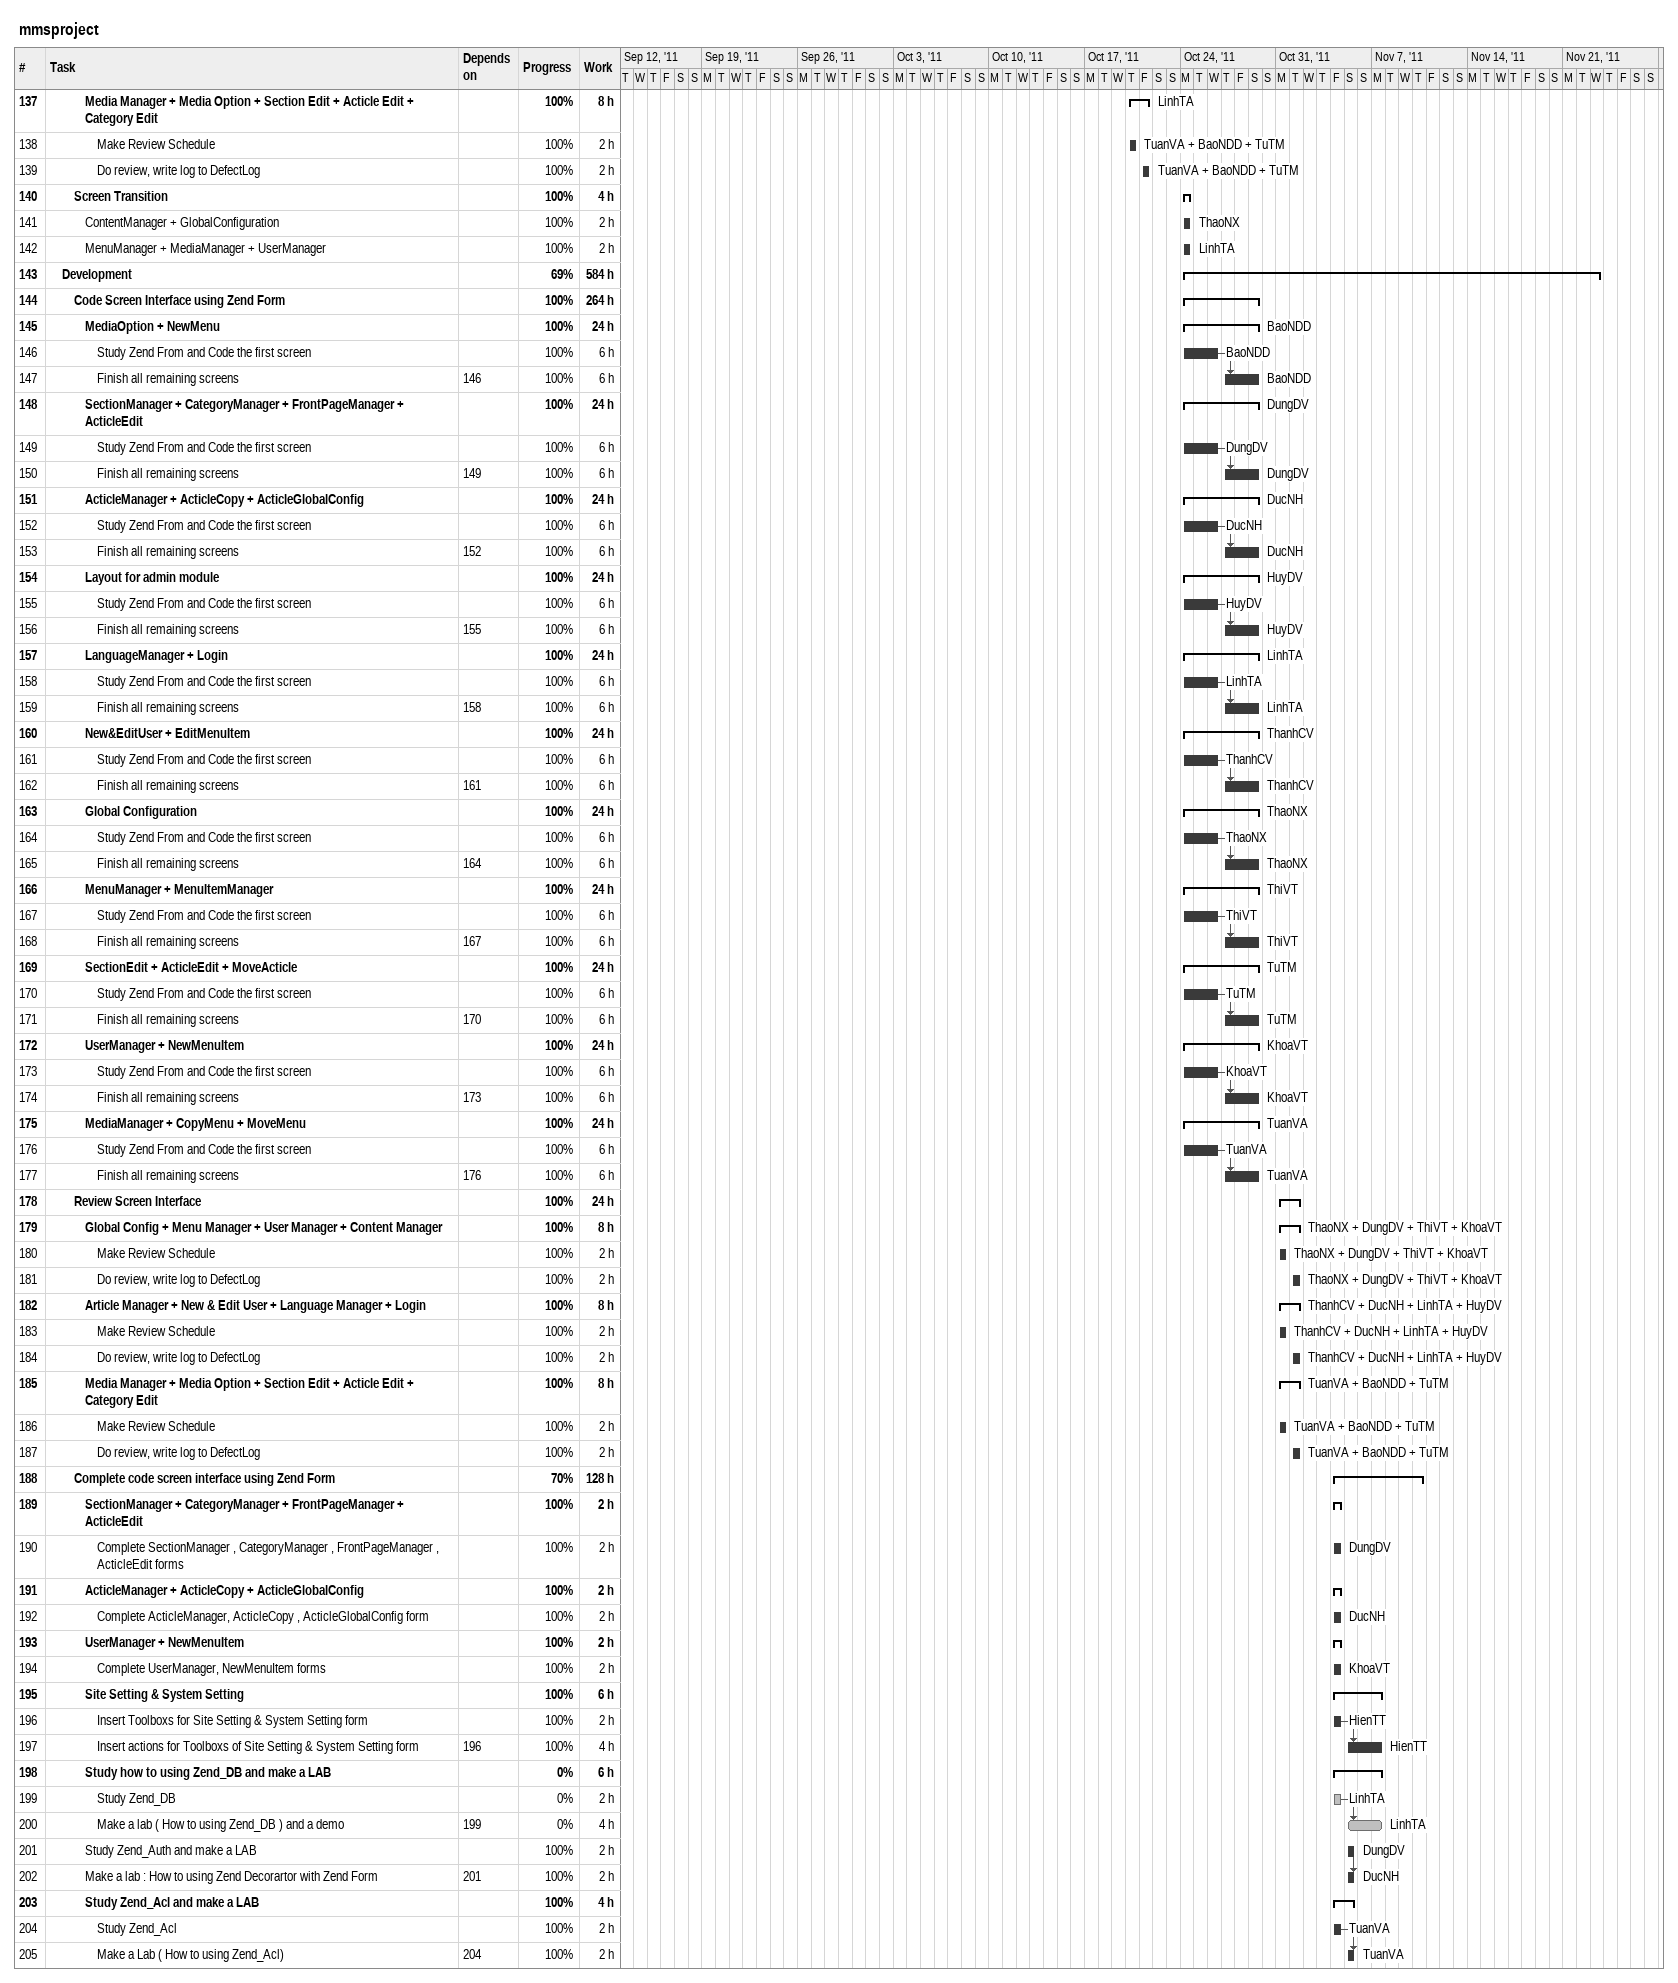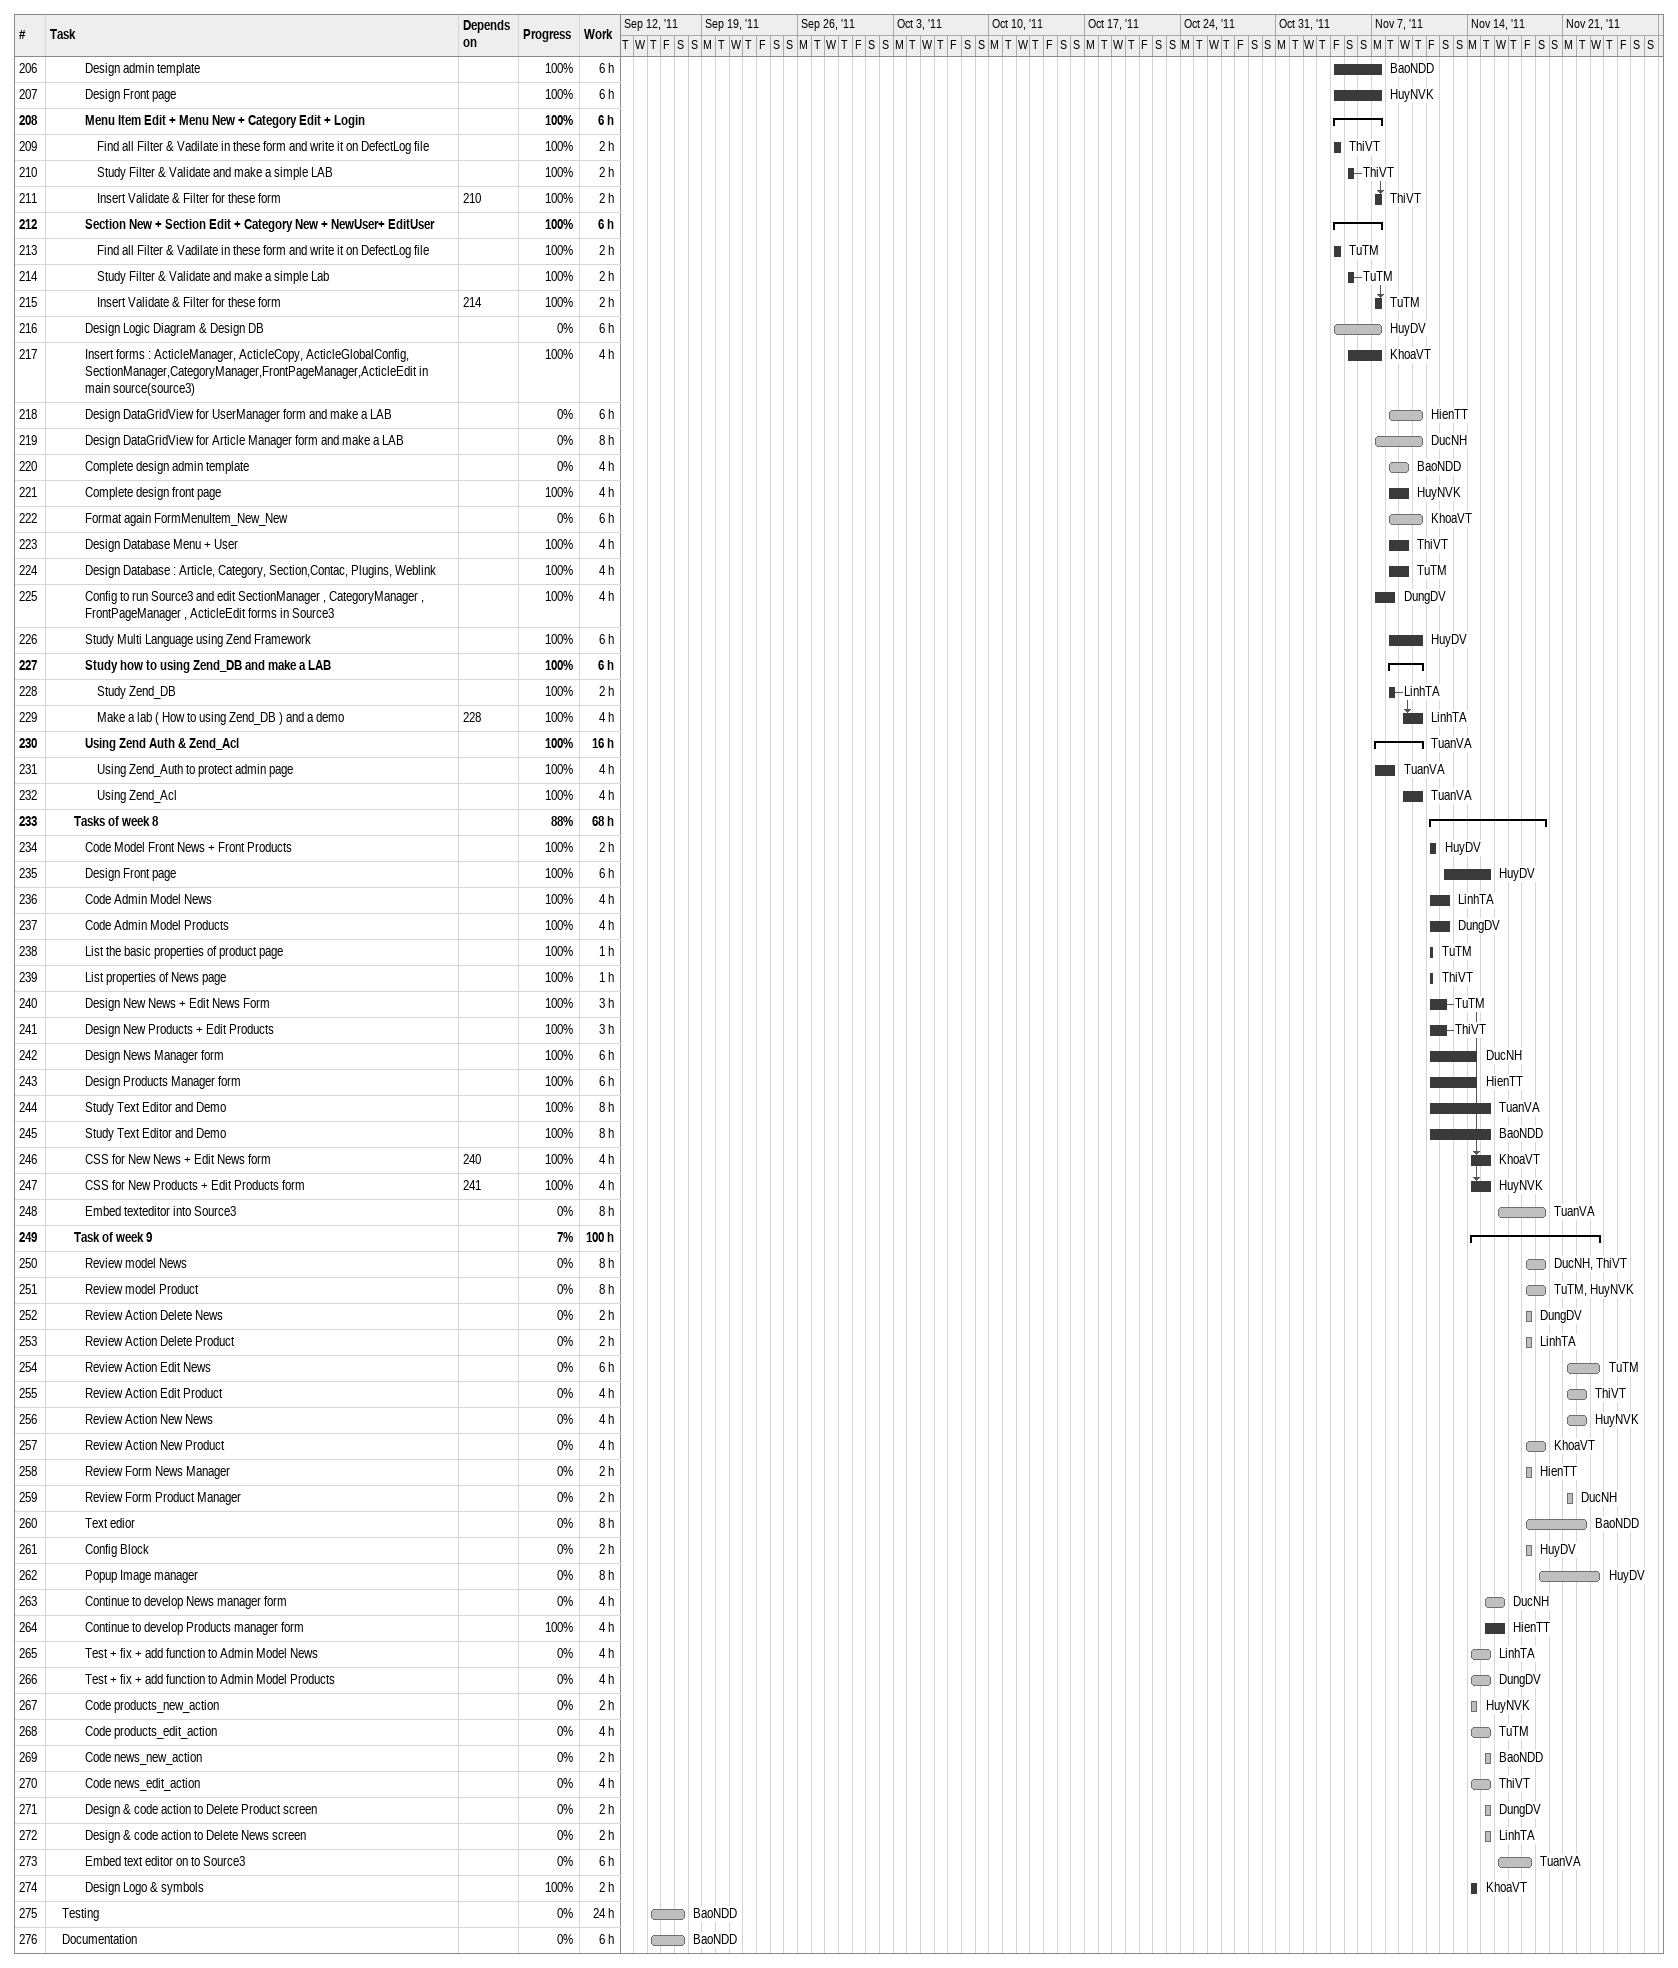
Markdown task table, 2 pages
mmsproject

| ID | Level | Task | Start | Finish | Predecessors | Resources | % complete | Work (h) |
|---|---|---|---|---|---|---|---|---|
| 137 | 4 | **Media Manager + Media Option + Section Edit + Acticle Edit + Category Edit** | 2011-10-20 | 2011-10-21 |  | LinhTA | 100 | 8 |
| 138 | 5 | Make Review Schedule | 2011-10-20 | 2011-10-20 |  | TuanVA + BaoNDD + TuTM | 100 | 2 |
| 139 | 5 | Do review, write log to DefectLog | 2011-10-21 | 2011-10-21 |  | TuanVA + BaoNDD + TuTM | 100 | 2 |
| 140 | 3 | **Screen Transition** | 2011-10-24 | 2011-10-24 |  |  | 100 | 4 |
| 141 | 4 | ContentManager + GlobalConfiguration | 2011-10-24 | 2011-10-24 |  | ThaoNX | 100 | 2 |
| 142 | 4 | MenuManager + MediaManager + UserManager | 2011-10-24 | 2011-10-24 |  | LinhTA | 100 | 2 |
| 143 | 2 | **Development** | 2011-10-24 | 2011-11-23 |  |  | 69 | 584 |
| 144 | 3 | **Code Screen Interface using Zend Form** | 2011-10-24 | 2011-10-29 |  |  | 100 | 264 |
| 145 | 4 | **MediaOption + NewMenu** | 2011-10-24 | 2011-10-29 |  | BaoNDD | 100 | 24 |
| 146 | 5 | Study Zend From and Code the first screen | 2011-10-24 | 2011-10-26 |  | BaoNDD | 100 | 6 |
| 147 | 5 | Finish all remaining screens | 2011-10-27 | 2011-10-29 | 146 | BaoNDD | 100 | 6 |
| 148 | 4 | **SectionManager + CategoryManager + FrontPageManager + ActicleEdit** | 2011-10-24 | 2011-10-29 |  | DungDV | 100 | 24 |
| 149 | 5 | Study Zend From and Code the first screen | 2011-10-24 | 2011-10-26 |  | DungDV | 100 | 6 |
| 150 | 5 | Finish all remaining screens | 2011-10-27 | 2011-10-29 | 149 | DungDV | 100 | 6 |
| 151 | 4 | **ActicleManager + ActicleCopy + ActicleGlobalConfig** | 2011-10-24 | 2011-10-29 |  | DucNH | 100 | 24 |
| 152 | 5 | Study Zend From and Code the first screen | 2011-10-24 | 2011-10-26 |  | DucNH | 100 | 6 |
| 153 | 5 | Finish all remaining screens | 2011-10-27 | 2011-10-29 | 152 | DucNH | 100 | 6 |
| 154 | 4 | **Layout for admin module** | 2011-10-24 | 2011-10-29 |  | HuyDV | 100 | 24 |
| 155 | 5 | Study Zend From and Code the first screen | 2011-10-24 | 2011-10-26 |  | HuyDV | 100 | 6 |
| 156 | 5 | Finish all remaining screens | 2011-10-27 | 2011-10-29 | 155 | HuyDV | 100 | 6 |
| 157 | 4 | **LanguageManager + Login** | 2011-10-24 | 2011-10-29 |  | LinhTA | 100 | 24 |
| 158 | 5 | Study Zend From and Code the first screen | 2011-10-24 | 2011-10-26 |  | LinhTA | 100 | 6 |
| 159 | 5 | Finish all remaining screens | 2011-10-27 | 2011-10-29 | 158 | LinhTA | 100 | 6 |
| 160 | 4 | **New&EditUser + EditMenuItem** | 2011-10-24 | 2011-10-29 |  | ThanhCV | 100 | 24 |
| 161 | 5 | Study Zend From and Code the first screen | 2011-10-24 | 2011-10-26 |  | ThanhCV | 100 | 6 |
| 162 | 5 | Finish all remaining screens | 2011-10-27 | 2011-10-29 | 161 | ThanhCV | 100 | 6 |
| 163 | 4 | **Global Configuration** | 2011-10-24 | 2011-10-29 |  | ThaoNX | 100 | 24 |
| 164 | 5 | Study Zend From and Code the first screen | 2011-10-24 | 2011-10-26 |  | ThaoNX | 100 | 6 |
| 165 | 5 | Finish all remaining screens | 2011-10-27 | 2011-10-29 | 164 | ThaoNX | 100 | 6 |
| 166 | 4 | **MenuManager + MenuItemManager** | 2011-10-24 | 2011-10-29 |  | ThiVT | 100 | 24 |
| 167 | 5 | Study Zend From and Code the first screen | 2011-10-24 | 2011-10-26 |  | ThiVT | 100 | 6 |
| 168 | 5 | Finish all remaining screens | 2011-10-27 | 2011-10-29 | 167 | ThiVT | 100 | 6 |
| 169 | 4 | **SectionEdit + ActicleEdit + MoveActicle** | 2011-10-24 | 2011-10-29 |  | TuTM | 100 | 24 |
| 170 | 5 | Study Zend From and Code the first screen | 2011-10-24 | 2011-10-26 |  | TuTM | 100 | 6 |
| 171 | 5 | Finish all remaining screens | 2011-10-27 | 2011-10-29 | 170 | TuTM | 100 | 6 |
| 172 | 4 | **UserManager + NewMenuItem** | 2011-10-24 | 2011-10-29 |  | KhoaVT | 100 | 24 |
| 173 | 5 | Study Zend From and Code the first screen | 2011-10-24 | 2011-10-26 |  | KhoaVT | 100 | 6 |
| 174 | 5 | Finish all remaining screens | 2011-10-27 | 2011-10-29 | 173 | KhoaVT | 100 | 6 |
| 175 | 4 | **MediaManager + CopyMenu + MoveMenu** | 2011-10-24 | 2011-10-29 |  | TuanVA | 100 | 24 |
| 176 | 5 | Study Zend From and Code the first screen | 2011-10-24 | 2011-10-26 |  | TuanVA | 100 | 6 |
| 177 | 5 | Finish all remaining screens | 2011-10-27 | 2011-10-29 | 176 | TuanVA | 100 | 6 |
| 178 | 3 | **Review Screen Interface** | 2011-10-31 | 2011-11-01 |  |  | 100 | 24 |
| 179 | 4 | **Global Config + Menu Manager + User Manager + Content Manager** | 2011-10-31 | 2011-11-01 |  | ThaoNX + DungDV + ThiVT + KhoaVT | 100 | 8 |
| 180 | 5 | Make Review Schedule | 2011-10-31 | 2011-10-31 |  | ThaoNX + DungDV + ThiVT + KhoaVT | 100 | 2 |
| 181 | 5 | Do review, write log to DefectLog | 2011-11-01 | 2011-11-01 |  | ThaoNX + DungDV + ThiVT + KhoaVT | 100 | 2 |
| 182 | 4 | **Article Manager + New & Edit User + Language Manager + Login** | 2011-10-31 | 2011-11-01 |  | ThanhCV + DucNH + LinhTA + HuyDV | 100 | 8 |
| 183 | 5 | Make Review Schedule | 2011-10-31 | 2011-10-31 |  | ThanhCV + DucNH + LinhTA + HuyDV | 100 | 2 |
| 184 | 5 | Do review, write log to DefectLog | 2011-11-01 | 2011-11-01 |  | ThanhCV + DucNH + LinhTA + HuyDV | 100 | 2 |
| 185 | 4 | **Media Manager + Media Option + Section Edit + Acticle Edit + Category Edit** | 2011-10-31 | 2011-11-01 |  | TuanVA + BaoNDD + TuTM | 100 | 8 |
| 186 | 5 | Make Review Schedule | 2011-10-31 | 2011-10-31 |  | TuanVA + BaoNDD + TuTM | 100 | 2 |
| 187 | 5 | Do review, write log to DefectLog | 2011-11-01 | 2011-11-01 |  | TuanVA + BaoNDD + TuTM | 100 | 2 |
| 188 | 3 | **Complete code screen interface using Zend Form** | 2011-11-04 | 2011-11-10 |  |  | 70 | 128 |
| 189 | 4 | **SectionManager + CategoryManager + FrontPageManager + ActicleEdit** | 2011-11-04 | 2011-11-04 |  |  | 100 | 2 |
| 190 | 5 | Complete SectionManager , CategoryManager , FrontPageManager , ActicleEdit forms | 2011-11-04 | 2011-11-04 |  | DungDV | 100 | 2 |
| 191 | 4 | **ActicleManager + ActicleCopy + ActicleGlobalConfig** | 2011-11-04 | 2011-11-04 |  |  | 100 | 2 |
| 192 | 5 | Complete ActicleManager, ActicleCopy , ActicleGlobalConfig form | 2011-11-04 | 2011-11-04 |  | DucNH | 100 | 2 |
| 193 | 4 | **UserManager + NewMenuItem** | 2011-11-04 | 2011-11-04 |  |  | 100 | 2 |
| 194 | 5 | Complete UserManager, NewMenuItem forms | 2011-11-04 | 2011-11-04 |  | KhoaVT | 100 | 2 |
| 195 | 4 | **Site Setting & System Setting** | 2011-11-04 | 2011-11-07 |  |  | 100 | 6 |
| 196 | 5 | Insert Toolboxs for Site Setting & System Setting form | 2011-11-04 | 2011-11-04 |  | HienTT | 100 | 2 |
| 197 | 5 | Insert actions for Toolboxs of Site Setting & System Setting form | 2011-11-05 | 2011-11-07 | 196 | HienTT | 100 | 4 |
| 198 | 4 | **Study how to using Zend_DB and make a LAB** | 2011-11-04 | 2011-11-07 |  |  | 0 | 6 |
| 199 | 5 | Study Zend_DB | 2011-11-04 | 2011-11-04 |  | LinhTA | 0 | 2 |
| 200 | 5 | Make a lab ( How to using Zend_DB ) and a demo | 2011-11-05 | 2011-11-07 | 199 | LinhTA | 0 | 4 |
| 201 | 4 | Study Zend_Auth and make a LAB | 2011-11-05 | 2011-11-05 |  | DungDV | 100 | 2 |
| 202 | 4 | Make a lab : How to using Zend Decorartor with Zend Form | 2011-11-05 | 2011-11-05 | 201 | DucNH | 100 | 2 |
| 203 | 4 | **Study Zend_Acl and make a LAB** | 2011-11-04 | 2011-11-05 |  |  | 100 | 4 |
| 204 | 5 | Study Zend_Acl | 2011-11-04 | 2011-11-04 |  | TuanVA | 100 | 2 |
| 205 | 5 | Make a Lab ( How to using Zend_Acl) | 2011-11-05 | 2011-11-05 | 204 | TuanVA | 100 | 2 |
| 206 | 4 | Design admin template | 2011-11-04 | 2011-11-07 |  | BaoNDD | 100 | 6 |
| 207 | 4 | Design Front page | 2011-11-04 | 2011-11-07 |  | HuyNVK | 100 | 6 |
| 208 | 4 | **Menu Item Edit + Menu New + Category Edit + Login** | 2011-11-04 | 2011-11-07 |  |  | 100 | 6 |
| 209 | 5 | Find all Filter & Vadilate in these form and write it on DefectLog file | 2011-11-04 | 2011-11-04 |  | ThiVT | 100 | 2 |
| 210 | 5 | Study Filter & Validate and make a simple LAB | 2011-11-05 | 2011-11-05 |  | ThiVT | 100 | 2 |
| 211 | 5 | Insert Validate & Filter for these form | 2011-11-07 | 2011-11-07 | 210 | ThiVT | 100 | 2 |
| 212 | 4 | **Section New + Section Edit + Category New + NewUser+ EditUser** | 2011-11-04 | 2011-11-07 |  |  | 100 | 6 |
| 213 | 5 | Find all Filter & Vadilate in these form and write it on DefectLog file | 2011-11-04 | 2011-11-04 |  | TuTM | 100 | 2 |
| 214 | 5 | Study Filter & Validate and make a simple Lab | 2011-11-05 | 2011-11-05 |  | TuTM | 100 | 2 |
| 215 | 5 | Insert Validate & Filter for these form | 2011-11-07 | 2011-11-07 | 214 | TuTM | 100 | 2 |
| 216 | 4 | Design Logic Diagram & Design DB | 2011-11-04 | 2011-11-07 |  | HuyDV | 0 | 6 |
| 217 | 4 | Insert forms : ActicleManager, ActicleCopy, ActicleGlobalConfig, SectionManager,CategoryManager,FrontPageManager,ActicleEdit in main source(source3) | 2011-11-05 | 2011-11-07 |  | KhoaVT | 100 | 4 |
| 218 | 4 | Design DataGridView for UserManager form and make a LAB | 2011-11-08 | 2011-11-10 |  | HienTT | 0 | 6 |
| 219 | 4 | Design DataGridView for Article Manager form and make a LAB | 2011-11-07 | 2011-11-10 |  | DucNH | 0 | 8 |
| 220 | 4 | Complete design admin template | 2011-11-08 | 2011-11-09 |  | BaoNDD | 0 | 4 |
| 221 | 4 | Complete design front page | 2011-11-08 | 2011-11-09 |  | HuyNVK | 100 | 4 |
| 222 | 4 | Format again FormMenuItem_New_New | 2011-11-08 | 2011-11-10 |  | KhoaVT | 0 | 6 |
| 223 | 4 | Design Database Menu + User | 2011-11-08 | 2011-11-09 |  | ThiVT | 100 | 4 |
| 224 | 4 | Design Database : Article, Category, Section,Contac, Plugins, Weblink | 2011-11-08 | 2011-11-09 |  | TuTM | 100 | 4 |
| 225 | 4 | Config to run Source3 and edit SectionManager , CategoryManager , FrontPageManager , ActicleEdit forms in Source3 | 2011-11-07 | 2011-11-08 |  | DungDV | 100 | 4 |
| 226 | 4 | Study Multi Language using Zend Framework | 2011-11-08 | 2011-11-10 |  | HuyDV | 100 | 6 |
| 227 | 4 | **Study how to using Zend_DB and make a LAB** | 2011-11-08 | 2011-11-10 |  |  | 100 | 6 |
| 228 | 5 | Study Zend_DB | 2011-11-08 | 2011-11-08 |  | LinhTA | 100 | 2 |
| 229 | 5 | Make a lab ( How to using Zend_DB ) and a demo | 2011-11-09 | 2011-11-10 | 228 | LinhTA | 100 | 4 |
| 230 | 4 | **Using Zend Auth & Zend_Acl** | 2011-11-07 | 2011-11-10 |  | TuanVA | 100 | 16 |
| 231 | 5 | Using Zend_Auth to protect admin page | 2011-11-07 | 2011-11-08 |  | TuanVA | 100 | 4 |
| 232 | 5 | Using Zend_Acl | 2011-11-09 | 2011-11-10 |  | TuanVA | 100 | 4 |
| 233 | 3 | **Tasks of week 8** | 2011-11-11 | 2011-11-19 |  |  | 88 | 68 |
| 234 | 4 | Code Model Front News + Front Products | 2011-11-11 | 2011-11-11 |  | HuyDV | 100 | 2 |
| 235 | 4 | Design Front page | 2011-11-12 | 2011-11-15 |  | HuyDV | 100 | 6 |
| 236 | 4 | Code Admin Model News | 2011-11-11 | 2011-11-12 |  | LinhTA | 100 | 4 |
| 237 | 4 | Code Admin Model Products | 2011-11-11 | 2011-11-12 |  | DungDV | 100 | 4 |
| 238 | 4 | List the basic properties of product page | 2011-11-11 | 2011-11-11 |  | TuTM | 100 | 1 |
| 239 | 4 | List properties of News page | 2011-11-11 | 2011-11-11 |  | ThiVT | 100 | 1 |
| 240 | 4 | Design New News + Edit News Form | 2011-11-11 | 2011-11-12 |  | TuTM | 100 | 3 |
| 241 | 4 | Design New Products + Edit Products | 2011-11-11 | 2011-11-12 |  | ThiVT | 100 | 3 |
| 242 | 4 | Design News Manager form | 2011-11-11 | 2011-11-14 |  | DucNH | 100 | 6 |
| 243 | 4 | Design Products Manager form | 2011-11-11 | 2011-11-14 |  | HienTT | 100 | 6 |
| 244 | 4 | Study Text Editor and Demo | 2011-11-11 | 2011-11-15 |  | TuanVA | 100 | 8 |
| 245 | 4 | Study Text Editor and Demo | 2011-11-11 | 2011-11-15 |  | BaoNDD | 100 | 8 |
| 246 | 4 | CSS for New News + Edit News form | 2011-11-14 | 2011-11-15 | 240 | KhoaVT | 100 | 4 |
| 247 | 4 | CSS for New Products + Edit Products form | 2011-11-14 | 2011-11-15 | 241 | HuyNVK | 100 | 4 |
| 248 | 4 | Embed texteditor into Source3 | 2011-11-16 | 2011-11-19 |  | TuanVA | 0 | 8 |
| 249 | 3 | **Task of week 9** | 2011-11-14 | 2011-11-23 |  |  | 7 | 100 |
| 250 | 4 | Review model News | 2011-11-18 | 2011-11-19 |  | DucNH, ThiVT | 0 | 8 |
| 251 | 4 | Review model Product | 2011-11-18 | 2011-11-19 |  | TuTM, HuyNVK | 0 | 8 |
| 252 | 4 | Review Action Delete News | 2011-11-18 | 2011-11-18 |  | DungDV | 0 | 2 |
| 253 | 4 | Review Action Delete Product | 2011-11-18 | 2011-11-18 |  | LinhTA | 0 | 2 |
| 254 | 4 | Review Action Edit News | 2011-11-21 | 2011-11-23 |  | TuTM | 0 | 6 |
| 255 | 4 | Review Action Edit Product | 2011-11-21 | 2011-11-22 |  | ThiVT | 0 | 4 |
| 256 | 4 | Review Action New News | 2011-11-21 | 2011-11-22 |  | HuyNVK | 0 | 4 |
| 257 | 4 | Review Action New Product | 2011-11-18 | 2011-11-19 |  | KhoaVT | 0 | 4 |
| 258 | 4 | Review Form News Manager | 2011-11-18 | 2011-11-18 |  | HienTT | 0 | 2 |
| 259 | 4 | Review Form Product Manager | 2011-11-21 | 2011-11-21 |  | DucNH | 0 | 2 |
| 260 | 4 | Text edior | 2011-11-18 | 2011-11-22 |  | BaoNDD | 0 | 8 |
| 261 | 4 | Config Block | 2011-11-18 | 2011-11-18 |  | HuyDV | 0 | 2 |
| 262 | 4 | Popup Image manager | 2011-11-19 | 2011-11-23 |  | HuyDV | 0 | 8 |
| 263 | 4 | Continue to develop News manager form | 2011-11-15 | 2011-11-16 |  | DucNH | 0 | 4 |
| 264 | 4 | Continue to develop Products manager form | 2011-11-15 | 2011-11-16 |  | HienTT | 100 | 4 |
| 265 | 4 | Test + fix + add function to Admin Model News | 2011-11-14 | 2011-11-15 |  | LinhTA | 0 | 4 |
| 266 | 4 | Test + fix + add function to Admin Model Products | 2011-11-14 | 2011-11-15 |  | DungDV | 0 | 4 |
| 267 | 4 | Code products_new_action | 2011-11-14 | 2011-11-14 |  | HuyNVK | 0 | 2 |
| 268 | 4 | Code products_edit_action | 2011-11-14 | 2011-11-15 |  | TuTM | 0 | 4 |
| 269 | 4 | Code news_new_action | 2011-11-15 | 2011-11-15 |  | BaoNDD | 0 | 2 |
| 270 | 4 | Code news_edit_action | 2011-11-14 | 2011-11-15 |  | ThiVT | 0 | 4 |
| 271 | 4 | Design & code action to Delete Product screen | 2011-11-15 | 2011-11-15 |  | DungDV | 0 | 2 |
| 272 | 4 | Design & code action to Delete News screen | 2011-11-15 | 2011-11-15 |  | LinhTA | 0 | 2 |
| 273 | 4 | Embed text editor on to Source3 | 2011-11-16 | 2011-11-18 |  | TuanVA | 0 | 6 |
| 274 | 4 | Design Logo & symbols | 2011-11-14 | 2011-11-14 |  | KhoaVT | 100 | 2 |
| 275 | 2 | Testing | 2011-09-15 | 2011-09-17 |  | BaoNDD | 0 | 24 |
| 276 | 2 | Documentation | 2011-09-15 | 2011-09-17 |  | BaoNDD | 0 | 6 |
